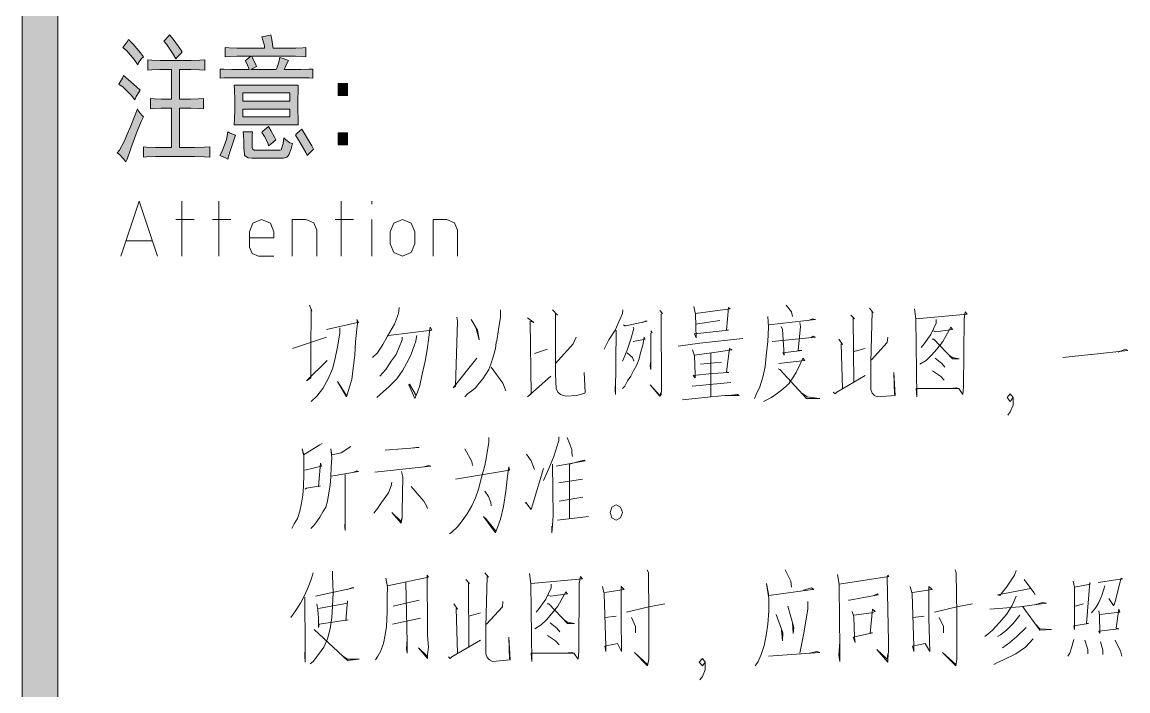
# Model space of a CAD drawing. Header units: millimetres. Extents: x 0 to 586, y 0 to 414.
# Drawn here: x 541.05 to 562.31, y 299.88 to 312.73 of the extents above; entities that cross this region are included whole.
import ezdxf

# ---------------------------------------------------------------- set-up
doc = ezdxf.new("R2010")
doc.units = ezdxf.units.MM

msp = doc.modelspace()

# ---------------------------------------------------------------- hatches: boundary and pattern name
h = msp.add_hatch(color=0)
h.dxf.hatch_style = 2
h.paths.add_polyline_path([(541.736139, 9.860139), (541.048222, 9.860139), (541.048222, 404.223361), (541.736139, 404.223361)])
h = msp.add_hatch(color=0)
h.dxf.hatch_style = 2
h.paths.add_polyline_path([(543.094333, 312.395306), (543.186056, 312.303583), (543.327167, 312.137778), (543.380083, 312.063694), (543.344806, 312.028417), (543.288361, 311.950806), (543.270722, 311.912), (543.203694, 312.014306), (543.062583, 312.180111), (542.984972, 312.240083), (543.013194, 312.275361), (543.066111, 312.352972)])
h = msp.add_hatch(color=0)
h.dxf.hatch_style = 2
h.paths.add_polyline_path([(543.775194, 312.363556), (543.799889, 312.391778), (543.856333, 312.45175), (543.881028, 312.487028), (543.933944, 312.430583), (544.057417, 312.264778), (544.127972, 312.158944), (544.09975, 312.127194), (544.03625, 312.060167), (544.0045, 312.024889), (543.941, 312.130722), (543.824583, 312.303583)])
h = msp.add_hatch(color=0)
h.dxf.hatch_style = 2
h.paths.add_polyline_path([(545.24275, 312.074278), (545.175722, 312.074278), (545.027556, 312.07075), (544.949944, 312.063694), (544.949944, 312.240083), (545.031083, 312.236556), (545.17925, 312.2295), (545.24275, 312.2295), (545.708417, 312.2295), (545.704889, 312.271833), (545.676667, 312.381194), (545.6555, 312.448222), (545.697833, 312.45175), (545.786028, 312.472917), (545.831889, 312.487028), (545.846, 312.395306), (545.870694, 312.264778), (545.87775, 312.2295), (546.234056, 312.2295), (546.311667, 312.2295), (546.445722, 312.236556), (546.505694, 312.240083), (546.505694, 312.063694), (546.438667, 312.07075), (546.304611, 312.074278), (546.234056, 312.074278), (545.461472, 312.074278), (545.486167, 312.024889), (545.535556, 311.926111), (545.553194, 311.88025), (545.443833, 311.81675), (545.930667, 311.81675), (545.948306, 311.844972), (545.983583, 311.961389), (546.001222, 312.053111), (546.047083, 312.039), (546.135278, 312.00725), (546.170556, 311.993139), (546.145861, 311.947278), (546.103528, 311.859083), (546.085889, 311.81675), (546.318722, 311.81675), (546.403389, 311.81675), (546.562139, 311.823806), (546.636222, 311.827333), (546.636222, 311.650944), (546.562139, 311.658), (546.403389, 311.661528), (546.318722, 311.661528), (545.158083, 311.661528), (545.076944, 311.661528), (544.92525, 311.658), (544.858222, 311.650944), (544.858222, 311.827333), (544.928778, 311.823806), (545.080472, 311.81675), (545.158083, 311.81675), (545.415611, 311.81675), (545.4015, 311.859083), (545.362694, 311.947278), (545.338, 311.993139), (545.359167, 312.00725), (545.415611, 312.049583), (545.443833, 312.074278)])
h = msp.add_hatch(color=0)
h.dxf.hatch_style = 2
h.paths.add_polyline_path([(544.223222, 311.993139), (544.297306, 311.993139), (544.466639, 311.996667), (544.561889, 312.003722), (544.561889, 311.806167), (544.459583, 311.813222), (544.293778, 311.81675), (544.230278, 311.81675), (544.075056, 311.81675), (544.075056, 311.248778), (544.223222, 311.248778), (544.286722, 311.248778), (544.441944, 311.255833), (544.533667, 311.259361), (544.533667, 311.065333), (544.445472, 311.068861), (544.293778, 311.075917), (544.223222, 311.075917), (544.075056, 311.075917), (544.075056, 310.320972), (544.269083, 310.320972), (544.360806, 310.320972), (544.554833, 310.328028), (544.657139, 310.331556), (544.657139, 310.137528), (544.554833, 310.141056), (544.364333, 310.144583), (544.276139, 310.144583), (543.711694, 310.144583), (543.609389, 310.144583), (543.443583, 310.141056), (543.380083, 310.137528), (543.380083, 310.331556), (543.440056, 310.328028), (543.609389, 310.320972), (543.71875, 310.320972), (543.919833, 310.320972), (543.919833, 311.075917), (543.796361, 311.075917), (543.722278, 311.075917), (543.584694, 311.068861), (543.517667, 311.065333), (543.517667, 311.259361), (543.584694, 311.255833), (543.725806, 311.248778), (543.803417, 311.248778), (543.919833, 311.248778), (543.919833, 311.81675), (543.775194, 311.81675), (543.697583, 311.81675), (543.542361, 311.813222), (543.46475, 311.806167), (543.46475, 312.003722), (543.542361, 311.996667), (543.701111, 311.993139), (543.78225, 311.993139)])
h = msp.add_hatch(color=0)
h.dxf.hatch_style = 2
h.paths.add_polyline_path([(542.999083, 311.703861), (543.087278, 311.62625), (543.246028, 311.488667), (543.316583, 311.425167), (543.295417, 311.389889), (543.2425, 311.298167), (543.217806, 311.238194), (543.143722, 311.326389), (542.9885, 311.478083), (542.907361, 311.538056), (542.928528, 311.569806), (542.977917, 311.650944)])
h = msp.add_hatch(color=0)
h.paths.add_polyline_path([(546.357528, 311.516889), (546.354, 311.421639), (546.350472, 311.231139), (546.350472, 311.135889), (546.350472, 311.047694), (546.354, 310.857194), (546.357528, 310.754889), (545.126333, 310.754889), (545.129861, 310.857194), (545.136917, 311.05475), (545.136917, 311.146472), (545.136917, 311.238194), (545.129861, 311.425167), (545.126333, 311.516889)])
h.paths.add_polyline_path([(546.19525, 311.209972), (546.19525, 311.37225), (545.288611, 311.37225), (545.288611, 311.209972)])
h.paths.add_polyline_path([(546.19525, 310.910111), (546.19525, 311.05475), (545.288611, 311.05475), (545.288611, 310.910111)])
h = msp.add_hatch(color=0)
h.dxf.hatch_style = 2
h.paths.add_polyline_path([(547.302972, 311.322861), (547.123056, 311.322861), (547.123056, 311.548639), (547.302972, 311.548639)])
h = msp.add_hatch(color=0)
h.dxf.hatch_style = 2
h.paths.add_polyline_path([(543.380083, 310.910111), (543.33775, 310.818389), (543.2425, 310.582028), (543.189583, 310.440917), (543.136667, 310.299806), (543.066111, 310.098722), (543.044944, 310.042278), (543.006139, 310.095194), (542.921472, 310.183389), (542.875611, 310.218667), (542.917944, 310.271583), (543.016722, 310.447972), (543.069639, 310.574972), (543.122556, 310.701972), (543.221333, 310.945389), (543.263667, 311.065333), (543.288361, 311.019472), (543.348333, 310.941861)])
h = msp.add_hatch(color=0)
h.dxf.hatch_style = 2
h.paths.add_polyline_path([(545.151028, 310.557333), (545.11575, 310.462083), (545.041667, 310.22925), (545.002861, 310.095194), (544.957, 310.119889), (544.879389, 310.155167), (544.847639, 310.16575), (544.897028, 310.250417), (544.974639, 310.476194), (545.002861, 310.620833), (545.038139, 310.599667), (545.112222, 310.567917)])
h = msp.add_hatch(color=0)
h.dxf.hatch_style = 2
h.paths.add_polyline_path([(545.475583, 310.620833), (545.472056, 310.564389), (545.468528, 310.472667), (545.468528, 310.433861), (545.468528, 310.405639), (545.468528, 310.345667), (545.472056, 310.320972), (545.475583, 310.296278), (545.510861, 310.271583), (545.546139, 310.271583), (546.001222, 310.271583), (546.025917, 310.278639), (546.064722, 310.398583), (546.078833, 310.507944), (546.110583, 310.472667), (546.19525, 310.412694), (546.248167, 310.395056), (546.223472, 310.296278), (546.177611, 310.176333), (546.156444, 310.155167), (546.138806, 310.137528), (546.071778, 310.116361), (546.025917, 310.116361), (545.461472, 310.116361), (545.394444, 310.119889), (545.323889, 310.16575), (545.320361, 310.204556), (545.316833, 310.239833), (545.313306, 310.331556), (545.313306, 310.384472), (545.313306, 310.433861), (545.30625, 310.553806), (545.299194, 310.620833)])
h = msp.add_hatch(color=0)
h.dxf.hatch_style = 2
h.paths.add_polyline_path([(545.786028, 310.723139), (545.828361, 310.645528), (545.898917, 310.518528), (545.923611, 310.465611), (545.888333, 310.433861), (545.821306, 310.377417), (545.786028, 310.352722), (545.775444, 310.398583), (545.708417, 310.529111), (545.6555, 310.61025), (545.676667, 310.634944), (545.743694, 310.691389)])
h = msp.add_hatch(color=0)
h.dxf.hatch_style = 2
h.paths.add_polyline_path([(546.428083, 310.67375), (546.502167, 310.543222), (546.615056, 310.352722), (546.650333, 310.289222), (546.618583, 310.253944), (546.555083, 310.193972), (546.526861, 310.16575), (546.502167, 310.222194), (546.389278, 310.41975), (546.304611, 310.557333), (546.325778, 310.585556), (546.389278, 310.642)])
h = msp.add_hatch(color=0)
h.dxf.hatch_style = 2
h.paths.add_polyline_path([(547.302972, 310.373889), (547.123056, 310.373889), (547.123056, 310.599667), (547.302972, 310.599667)])

# ---------------------------------------------------------------- linework, layer by layer
at = {"color": 0, "lineweight": 0}
for points in [[(541.736139, 9.860139), (541.048222, 9.860139), (541.048222, 404.223361), (541.736139, 404.223361)], [(543.094333, 312.395306), (543.186056, 312.303583), (543.327167, 312.137778), (543.380083, 312.063694), (543.344806, 312.028417), (543.288361, 311.950806), (543.270722, 311.912), (543.203694, 312.014306), (543.062583, 312.180111), (542.984972, 312.240083), (543.013194, 312.275361), (543.066111, 312.352972)], [(543.775194, 312.363556), (543.799889, 312.391778), (543.856333, 312.45175), (543.881028, 312.487028), (543.933944, 312.430583), (544.057417, 312.264778), (544.127972, 312.158944), (544.09975, 312.127194), (544.03625, 312.060167), (544.0045, 312.024889), (543.941, 312.130722), (543.824583, 312.303583)], [(545.24275, 312.074278), (545.175722, 312.074278), (545.027556, 312.07075), (544.949944, 312.063694), (544.949944, 312.240083), (545.031083, 312.236556), (545.17925, 312.2295), (545.24275, 312.2295), (545.708417, 312.2295), (545.704889, 312.271833), (545.676667, 312.381194), (545.6555, 312.448222), (545.697833, 312.45175), (545.786028, 312.472917), (545.831889, 312.487028), (545.846, 312.395306), (545.870694, 312.264778), (545.87775, 312.2295), (546.234056, 312.2295), (546.311667, 312.2295), (546.445722, 312.236556), (546.505694, 312.240083), (546.505694, 312.063694), (546.438667, 312.07075), (546.304611, 312.074278), (546.234056, 312.074278), (545.461472, 312.074278), (545.486167, 312.024889), (545.535556, 311.926111), (545.553194, 311.88025), (545.443833, 311.81675), (545.930667, 311.81675), (545.948306, 311.844972), (545.983583, 311.961389), (546.001222, 312.053111), (546.047083, 312.039), (546.135278, 312.00725), (546.170556, 311.993139), (546.145861, 311.947278), (546.103528, 311.859083), (546.085889, 311.81675), (546.318722, 311.81675), (546.403389, 311.81675), (546.562139, 311.823806), (546.636222, 311.827333), (546.636222, 311.650944), (546.562139, 311.658), (546.403389, 311.661528), (546.318722, 311.661528), (545.158083, 311.661528), (545.076944, 311.661528), (544.92525, 311.658), (544.858222, 311.650944), (544.858222, 311.827333), (544.928778, 311.823806), (545.080472, 311.81675), (545.158083, 311.81675), (545.415611, 311.81675), (545.4015, 311.859083), (545.362694, 311.947278), (545.338, 311.993139), (545.359167, 312.00725), (545.415611, 312.049583), (545.443833, 312.074278)], [(544.223222, 311.993139), (544.297306, 311.993139), (544.466639, 311.996667), (544.561889, 312.003722), (544.561889, 311.806167), (544.459583, 311.813222), (544.293778, 311.81675), (544.230278, 311.81675), (544.075056, 311.81675), (544.075056, 311.248778), (544.223222, 311.248778), (544.286722, 311.248778), (544.441944, 311.255833), (544.533667, 311.259361), (544.533667, 311.065333), (544.445472, 311.068861), (544.293778, 311.075917), (544.223222, 311.075917), (544.075056, 311.075917), (544.075056, 310.320972), (544.269083, 310.320972), (544.360806, 310.320972), (544.554833, 310.328028), (544.657139, 310.331556), (544.657139, 310.137528), (544.554833, 310.141056), (544.364333, 310.144583), (544.276139, 310.144583), (543.711694, 310.144583), (543.609389, 310.144583), (543.443583, 310.141056), (543.380083, 310.137528), (543.380083, 310.331556), (543.440056, 310.328028), (543.609389, 310.320972), (543.71875, 310.320972), (543.919833, 310.320972), (543.919833, 311.075917), (543.796361, 311.075917), (543.722278, 311.075917), (543.584694, 311.068861), (543.517667, 311.065333), (543.517667, 311.259361), (543.584694, 311.255833), (543.725806, 311.248778), (543.803417, 311.248778), (543.919833, 311.248778), (543.919833, 311.81675), (543.775194, 311.81675), (543.697583, 311.81675), (543.542361, 311.813222), (543.46475, 311.806167), (543.46475, 312.003722), (543.542361, 311.996667), (543.701111, 311.993139), (543.78225, 311.993139)], [(542.999083, 311.703861), (543.087278, 311.62625), (543.246028, 311.488667), (543.316583, 311.425167), (543.295417, 311.389889), (543.2425, 311.298167), (543.217806, 311.238194), (543.143722, 311.326389), (542.9885, 311.478083), (542.907361, 311.538056), (542.928528, 311.569806), (542.977917, 311.650944)], [(546.357528, 311.516889), (546.354, 311.421639), (546.350472, 311.231139), (546.350472, 311.135889), (546.350472, 311.047694), (546.354, 310.857194), (546.357528, 310.754889), (545.126333, 310.754889), (545.129861, 310.857194), (545.136917, 311.05475), (545.136917, 311.146472), (545.136917, 311.238194), (545.129861, 311.425167), (545.126333, 311.516889)], [(547.302972, 311.322861), (547.123056, 311.322861), (547.123056, 311.548639), (547.302972, 311.548639)], [(546.19525, 311.209972), (546.19525, 311.37225), (545.288611, 311.37225), (545.288611, 311.209972)], [(543.380083, 310.910111), (543.33775, 310.818389), (543.2425, 310.582028), (543.189583, 310.440917), (543.136667, 310.299806), (543.066111, 310.098722), (543.044944, 310.042278), (543.006139, 310.095194), (542.921472, 310.183389), (542.875611, 310.218667), (542.917944, 310.271583), (543.016722, 310.447972), (543.069639, 310.574972), (543.122556, 310.701972), (543.221333, 310.945389), (543.263667, 311.065333), (543.288361, 311.019472), (543.348333, 310.941861)], [(546.19525, 310.910111), (546.19525, 311.05475), (545.288611, 311.05475), (545.288611, 310.910111)], [(545.151028, 310.557333), (545.11575, 310.462083), (545.041667, 310.22925), (545.002861, 310.095194), (544.957, 310.119889), (544.879389, 310.155167), (544.847639, 310.16575), (544.897028, 310.250417), (544.974639, 310.476194), (545.002861, 310.620833), (545.038139, 310.599667), (545.112222, 310.567917)], [(545.475583, 310.620833), (545.472056, 310.564389), (545.468528, 310.472667), (545.468528, 310.433861), (545.468528, 310.405639), (545.468528, 310.345667), (545.472056, 310.320972), (545.475583, 310.296278), (545.510861, 310.271583), (545.546139, 310.271583), (546.001222, 310.271583), (546.025917, 310.278639), (546.064722, 310.398583), (546.078833, 310.507944), (546.110583, 310.472667), (546.19525, 310.412694), (546.248167, 310.395056), (546.223472, 310.296278), (546.177611, 310.176333), (546.156444, 310.155167), (546.138806, 310.137528), (546.071778, 310.116361), (546.025917, 310.116361), (545.461472, 310.116361), (545.394444, 310.119889), (545.323889, 310.16575), (545.320361, 310.204556), (545.316833, 310.239833), (545.313306, 310.331556), (545.313306, 310.384472), (545.313306, 310.433861), (545.30625, 310.553806), (545.299194, 310.620833)], [(545.786028, 310.723139), (545.828361, 310.645528), (545.898917, 310.518528), (545.923611, 310.465611), (545.888333, 310.433861), (545.821306, 310.377417), (545.786028, 310.352722), (545.775444, 310.398583), (545.708417, 310.529111), (545.6555, 310.61025), (545.676667, 310.634944), (545.743694, 310.691389)], [(546.428083, 310.67375), (546.502167, 310.543222), (546.615056, 310.352722), (546.650333, 310.289222), (546.618583, 310.253944), (546.555083, 310.193972), (546.526861, 310.16575), (546.502167, 310.222194), (546.389278, 310.41975), (546.304611, 310.557333), (546.325778, 310.585556), (546.389278, 310.642)], [(547.302972, 310.373889), (547.123056, 310.373889), (547.123056, 310.599667), (547.302972, 310.599667)], [(552.587583, 303.304222), (552.552306, 303.406528), (552.471167, 303.448861), (552.3865, 303.406528), (552.35475, 303.304222), (552.3865, 303.201917), (552.471167, 303.159583), (552.552306, 303.201917)]]:
    msp.add_lwpolyline(points, close=True, dxfattribs=at)
for points in [[(542.946167, 308.229), (543.298944, 309.290861), (543.651722, 308.229)], [(544.120917, 308.229), (544.120917, 309.290861)], [(544.83, 308.229), (544.83, 309.290861)], [(547.183028, 308.229), (547.183028, 309.290861)], [(547.772167, 309.230889), (547.772167, 309.290861)], [(544.0045, 308.938083), (544.357278, 308.938083)], [(544.710056, 308.938083), (545.062833, 308.938083)], [(545.888333, 308.701722), (545.821306, 308.867528), (545.651972, 308.938083), (545.486167, 308.867528), (545.419139, 308.701722)], [(546.241111, 308.229), (546.241111, 308.938083), (546.505694, 308.938083)], [(546.713833, 308.729944), (546.653861, 308.874583), (546.505694, 308.938083)], [(547.066611, 308.938083), (547.419389, 308.938083)], [(547.772167, 308.229), (547.772167, 308.938083)], [(548.597667, 308.701722), (548.527111, 308.867528), (548.361306, 308.938083), (548.1955, 308.867528), (548.124944, 308.701722)], [(548.950444, 308.229), (548.950444, 308.938083), (549.215028, 308.938083)], [(549.419639, 308.729944), (549.359667, 308.874583), (549.215028, 308.938083)], [(545.419139, 308.405389), (545.419139, 308.701722)], [(545.888333, 308.701722), (545.888333, 308.581778), (545.419139, 308.581778)], [(546.713833, 308.729944), (546.713833, 308.229)], [(548.124944, 308.465361), (548.124944, 308.701722)], [(548.597667, 308.701722), (548.597667, 308.465361)], [(549.419639, 308.729944), (549.419639, 308.229)], [(543.549417, 308.525333), (543.048472, 308.525333)], [(548.124944, 308.465361), (548.1955, 308.299556), (548.361306, 308.229), (548.527111, 308.299556), (548.597667, 308.465361)], [(545.419139, 308.405389), (545.468528, 308.281917), (545.595528, 308.229)], [(545.888333, 308.229), (545.595528, 308.229)], [(546.572722, 307.290611), (546.618583, 307.174194), (546.608, 307.216528), (546.597417, 306.3875), (546.597417, 305.890083), (546.516278, 305.833639), (546.911389, 306.225222)], [(548.297806, 307.24475), (548.287222, 307.128333), (548.206083, 306.92725), (548.075556, 306.690889), (547.983833, 306.532139), (547.878, 306.373389), (547.786278, 306.285194)], [(550.245139, 307.202417), (550.245139, 307.086), (550.245139, 307.057778), (550.209861, 306.824944), (550.174583, 306.606222), (550.164, 306.574472), (550.149889, 306.458056), (550.104028, 306.299306), (550.058167, 306.154667), (550.022889, 306.052361), (549.962917, 305.964167), (549.906472, 305.875972), (549.835917, 305.787778), (549.765361, 305.703111), (549.694806, 305.643139), (549.613667, 305.586694), (549.557222, 305.526722)], [(551.247028, 307.202417), (551.33875, 307.100111), (551.303472, 307.128333), (551.303472, 306.824944), (551.303472, 306.518028), (551.303472, 306.239333), (551.303472, 306.03825), (551.303472, 306.024139), (551.303472, 305.964167), (551.317583, 305.689), (551.349333, 305.614917), (551.398722, 305.572583), (551.501028, 305.540833), (551.712694, 305.554944), (551.864389, 305.600806), (551.874972, 305.614917), (551.853806, 305.992389)], [(552.598167, 307.202417), (552.587583, 307.128333), (552.446472, 306.810833), (552.330056, 306.620333), (552.238333, 306.443944)], [(553.30725, 307.188306), (553.356639, 307.128333), (553.331944, 307.114222), (553.342528, 305.671361), (553.342528, 305.65725), (553.331944, 305.572583), (553.30725, 305.540833), (553.123806, 305.759556), (553.30725, 305.554944), (553.331944, 305.614917)], [(553.959889, 307.262389), (553.995167, 307.114222), (554.009278, 306.662667), (553.974, 306.73675), (554.626639, 306.810833), (554.591361, 306.810833), (554.626639, 307.24475), (554.661917, 307.216528), (553.995167, 307.128333)], [(555.734361, 307.290611), (555.836667, 307.160083), (555.861361, 307.071889)], [(557.3395, 307.230639), (557.410056, 307.142444), (557.388889, 307.160083), (557.364194, 306.197), (557.364194, 305.787778), (557.364194, 305.671361), (557.388889, 305.600806), (557.43475, 305.554944), (557.491194, 305.526722), (557.829861, 305.554944), (557.808694, 305.992389), (557.819278, 305.572583)], [(558.203806, 307.216528), (558.2285, 307.026028), (558.249667, 305.526722), (558.239083, 305.689), (559.064583, 305.689), (559.008139, 305.703111), (558.891722, 305.689)], [(546.900806, 306.824944), (547.493472, 306.955472), (547.482889, 307.011917), (547.518167, 306.955472), (547.493472, 306.941361), (547.458194, 306.592111), (547.447611, 306.327528), (547.412333, 306.080583), (547.387639, 305.861861), (547.341778, 305.717222), (547.3065, 305.586694), (547.285333, 305.526722), (547.108944, 305.819528), (547.285333, 305.554944)], [(549.405528, 307.057778), (549.416111, 306.983694), (549.380833, 305.731333), (549.334972, 305.703111), (549.790056, 306.271083)], [(549.684222, 307.011917), (549.800639, 306.810833), (549.825333, 306.708528), (549.835917, 306.620333), (549.779472, 306.839056)], [(550.76725, 307.043667), (550.883667, 306.955472), (550.816639, 306.983694), (550.837806, 305.586694), (550.76725, 305.526722), (551.21175, 305.921833)], [(552.60875, 306.909611), (552.633444, 306.8955), (552.654611, 306.8955), (553.063833, 306.983694), (553.028556, 306.983694), (552.972111, 306.955472)], [(553.995167, 306.92725), (554.464361, 306.997806)], [(555.385111, 307.071889), (555.395694, 306.867278), (555.385111, 306.592111), (555.360417, 306.373389), (555.335722, 306.108806), (555.325139, 306.080583), (555.289861, 305.904194), (555.233417, 305.717222), (555.162861, 305.572583), (555.127583, 305.4985)], [(555.406278, 306.909611), (556.302333, 307.011917), (556.245889, 307.026028), (556.16475, 306.997806)], [(556.979667, 307.100111), (557.050222, 307.026028), (557.025528, 307.043667), (557.039639, 305.805417)], [(558.239083, 307.026028), (559.216278, 307.114222), (559.181, 307.160083), (559.159833, 307.026028), (559.14925, 305.717222), (559.135139, 305.572583), (559.054, 305.689)], [(558.623611, 307.011917), (558.623611, 306.941361), (558.517778, 306.722639), (558.390778, 306.54625), (558.330806, 306.475694)], [(547.154806, 306.853167), (547.154806, 306.750861), (547.108944, 306.489806), (547.063083, 306.239333), (547.017222, 306.066472), (546.932556, 305.875972), (546.83025, 305.689), (546.713833, 305.540833), (546.608, 305.438528)], [(548.089667, 306.708528), (548.92575, 306.810833), (548.890472, 306.867278), (548.869306, 306.676778), (548.834028, 306.429833), (548.79875, 306.211111), (548.742306, 305.964167), (548.692917, 305.745444), (548.647056, 305.614917), (548.611778, 305.526722), (548.601194, 305.4985), (548.484778, 305.759556), (548.495361, 305.773667), (548.622361, 305.554944)], [(552.471167, 306.810833), (552.457056, 305.572583), (552.446472, 305.65725), (552.446472, 305.671361), (552.457056, 305.805417)], [(552.795722, 306.867278), (552.806306, 306.839056), (552.749861, 306.634444), (552.689889, 306.443944), (552.633444, 306.313417), (552.587583, 306.211111)], [(553.134389, 306.793194), (553.159083, 306.764972), (553.134389, 306.750861), (553.134389, 306.052361), (553.123806, 306.122917), (553.134389, 306.211111)], [(555.639111, 306.881389), (555.663806, 306.824944), (555.699083, 306.327528), (555.674389, 306.373389), (556.03775, 306.415722), (555.967194, 306.415722), (556.013056, 306.881389), (556.002472, 306.955472)], [(558.563639, 306.793194), (558.613028, 306.779083), (558.937583, 306.824944), (558.902306, 306.867278), (558.750611, 306.592111), (558.634194, 306.443944), (558.528361, 306.327528), (558.426056, 306.225222), (558.309639, 306.154667)], [(546.248167, 306.458056), (546.900806, 306.676778)], [(548.636472, 306.708528), (548.611778, 306.574472), (548.601194, 306.54625), (548.520056, 306.327528), (548.438917, 306.168778), (548.368361, 306.03825), (548.251944, 305.875972), (548.110833, 305.731333), (548.10025, 305.717222), (547.994417, 305.629028), (547.867417, 305.512611)], [(548.35425, 306.676778), (548.35425, 306.620333), (548.237833, 306.341639), (548.146111, 306.211111), (548.040278, 306.052361), (547.923861, 305.921833)], [(551.303472, 306.168778), (551.642139, 306.54625), (551.702111, 306.676778)], [(552.795722, 306.592111), (553.028556, 306.634444), (553.007389, 306.676778), (552.982694, 306.518028), (552.936833, 306.373389), (552.912139, 306.256972), (552.866278, 306.140556), (552.806306, 306.03825), (552.749861, 305.921833), (552.689889, 305.833639), (552.633444, 305.731333), (552.587583, 305.689)], [(553.660028, 306.503917), (554.079833, 306.560361), (554.905333, 306.648556)], [(555.46625, 306.592111), (556.302333, 306.676778), (556.256472, 306.690889), (556.210611, 306.662667)], [(556.746833, 306.634444), (556.817389, 306.532139), (556.792694, 306.54625), (556.817389, 305.689)], [(557.692278, 306.676778), (557.678167, 306.574472), (557.374778, 306.239333)], [(558.542472, 306.634444), (558.57775, 306.634444), (558.937583, 306.256972), (559.064583, 306.256972), (558.937583, 306.285194), (558.881139, 306.313417)], [(550.897778, 306.359278), (551.151778, 306.443944)], [(552.679306, 306.373389), (552.785139, 306.285194), (552.806306, 306.211111)], [(553.938722, 306.429833), (553.974, 306.313417), (553.984583, 305.964167), (553.984583, 305.890083), (553.949306, 305.935944), (554.312667, 305.978278), (554.637222, 305.992389), (554.591361, 306.0065), (554.647806, 306.458056), (554.697194, 306.429833), (554.298556, 306.373389), (553.974, 306.327528)], [(554.287972, 306.373389), (554.287972, 305.526722)], [(557.258361, 306.458056), (557.039639, 306.401611)], [(561.057778, 306.285194), (561.594, 306.341639), (561.608111, 306.341639), (562.306611, 306.415722), (562.26075, 306.443944), (562.119639, 306.3875)], [(554.090417, 306.154667), (554.496111, 306.197)], [(555.59325, 306.168778), (556.094194, 306.225222), (556.058917, 306.271083), (556.002472, 306.140556), (555.931917, 305.992389), (555.871944, 305.904194), (555.801389, 305.805417), (555.801389, 305.787778), (555.684972, 305.689), (555.568556, 305.600806), (555.452139, 305.512611), (555.300444, 305.438528)], [(558.598917, 306.271083), (558.729444, 306.168778), (558.785889, 306.094694)], [(550.347444, 305.643139), (550.291, 305.787778), (550.06875, 306.094694)], [(555.582667, 306.066472), (555.617944, 306.052361), (556.129472, 305.4985), (556.387, 305.4985), (556.372889, 305.4985), (556.140056, 305.526722), (556.03775, 305.600806)], [(556.641, 305.614917), (556.676278, 305.586694), (556.711556, 305.614917), (557.258361, 305.935944)], [(558.553056, 306.024139), (558.70475, 305.921833), (558.775306, 305.84775)], [(553.928139, 305.731333), (554.6725, 305.805417)], [(553.741167, 305.470278), (554.287972, 305.526722), (554.556083, 305.554944), (554.834778, 305.554944), (554.7995, 305.572583), (554.626639, 305.554944)], [(559.999444, 305.177472), (560.045306, 305.237444), (560.10175, 305.367972), (560.10175, 305.512611), (560.045306, 305.586694), (559.985333, 305.512611), (560.045306, 305.438528), (560.10175, 305.512611)], [(550.022889, 304.747083), (550.022889, 304.658889), (549.977028, 304.383722), (549.94175, 304.207333), (549.881778, 303.9745), (549.825333, 303.755778), (549.765361, 303.582917), (549.694806, 303.43475), (549.603083, 303.276), (549.511361, 303.145472), (549.416111, 303.029056), (549.310278, 302.92675), (549.264417, 302.895)], [(551.363444, 304.761194), (551.363444, 304.687111), (551.268194, 304.383722), (551.176472, 304.150889), (551.070639, 303.918056)], [(551.525722, 304.747083), (551.617444, 304.51425), (551.617444, 304.454278), (551.631556, 304.383722)], [(546.816139, 304.630667), (546.770278, 304.602444), (546.456306, 304.411944), (546.431611, 304.528361), (546.466889, 304.411944), (546.466889, 304.034472), (546.456306, 303.801639), (546.445722, 303.639361), (546.421028, 303.480611), (546.38575, 303.332444), (546.339889, 303.187806), (546.279917, 303.0855), (546.234056, 302.997306)], [(547.366472, 304.570694), (547.1795, 304.454278), (547.003111, 304.411944), (546.981944, 304.528361), (547.003111, 304.351972), (546.992528, 304.179111), (546.981944, 303.988611), (546.967833, 303.829861), (546.946667, 303.681694), (546.921972, 303.522944), (546.886694, 303.406528), (546.83025, 303.318333), (546.770278, 303.216028), (546.713833, 303.131361), (546.653861, 303.057278), (546.597417, 302.997306)], [(548.029694, 304.500139), (548.682333, 304.556583), (548.622361, 304.556583), (548.520056, 304.542472)], [(549.708917, 304.207333), (549.694806, 304.281417), (549.557222, 304.528361)], [(550.746083, 304.426056), (550.837806, 304.295528), (550.897778, 304.13325)], [(546.491583, 303.755778), (546.516278, 303.769889), (546.784389, 303.81575), (546.749111, 303.801639), (546.784389, 304.253194), (546.805556, 304.193222), (546.481, 304.119139)], [(551.247028, 304.235556), (551.257611, 303.247778), (551.247028, 303.057278), (551.232917, 302.912639), (551.232917, 303.043167)], [(551.317583, 304.193222), (551.874972, 304.295528), (551.853806, 304.309639), (551.747972, 304.281417), (551.571583, 304.235556), (551.571583, 303.187806)], [(546.992528, 304.002722), (547.518167, 304.090917), (547.482889, 304.105028), (547.422917, 304.076806)], [(547.260639, 304.034472), (547.260639, 302.954972), (547.250056, 303.029056), (547.260639, 303.145472)], [(547.832139, 304.076806), (548.904583, 304.193222), (548.858722, 304.207333), (548.774056, 304.179111)], [(548.343667, 304.090917), (548.368361, 303.988611), (548.35425, 303.332444), (548.35425, 303.216028), (548.343667, 303.131361), (548.333083, 303.099611), (548.156694, 303.304222), (548.333083, 303.131361), (548.343667, 303.187806)], [(549.917056, 303.230139), (550.128722, 302.940861), (550.149889, 302.912639), (550.245139, 303.173694), (550.301583, 303.420639), (550.347444, 303.713444), (550.382722, 304.002722), (550.407417, 304.179111), (550.418, 304.119139), (549.380833, 303.946278)], [(550.721389, 303.480611), (550.731972, 303.494722), (550.837806, 303.364194), (551.070639, 304.150889)], [(548.156694, 303.886306), (548.146111, 303.81575), (548.089667, 303.681694), (547.959139, 303.494722), (547.878, 303.378306), (547.807444, 303.290111)], [(548.530639, 303.801639), (548.682333, 303.62525), (548.774056, 303.522944), (548.823444, 303.43475), (548.844611, 303.378306)], [(551.363444, 303.872194), (551.818528, 303.946278)], [(549.94175, 303.713444), (550.012306, 303.611139), (550.058167, 303.494722), (550.06875, 303.43475)], [(551.374028, 303.522944), (551.829111, 303.597028)], [(549.952333, 303.201917), (550.164, 302.940861), (550.149889, 302.940861)], [(551.33875, 303.159583), (551.934944, 303.230139)], [(546.643278, 302.147111), (546.608, 302.013056), (546.548028, 301.868417), (546.481, 301.723778), (546.399861, 301.5615), (546.304611, 301.416861), (546.212889, 301.286333)], [(547.017222, 302.175333), (547.017222, 302.087139), (547.027806, 301.766111), (547.017222, 301.505056), (547.003111, 301.286333), (546.967833, 301.067611), (546.921972, 300.877111), (546.851417, 300.718361), (546.749111, 300.573722), (546.643278, 300.439667), (546.583306, 300.397333)], [(548.075556, 301.896639), (548.858722, 302.058917), (548.834028, 302.10125), (548.834028, 301.882528), (548.844611, 301.286333), (548.844611, 300.979417), (548.844611, 300.937083), (548.858722, 300.718361), (548.844611, 300.573722), (548.844611, 300.499639), (548.67175, 300.70425), (548.834028, 300.541972)], [(549.94175, 302.147111), (550.012306, 302.058917), (549.987611, 302.073028), (549.962917, 301.109944), (549.962917, 300.70425), (549.962917, 300.587833), (549.987611, 300.51375), (550.033472, 300.471417), (550.093444, 300.439667), (550.432111, 300.471417), (550.407417, 300.908861), (550.418, 300.485528)], [(550.802528, 302.129472), (550.827222, 301.9425), (550.848389, 300.439667), (550.837806, 300.601944), (551.666833, 300.601944), (551.606861, 300.616056), (551.490444, 300.601944)], [(553.063833, 302.203556), (553.088528, 302.147111), (553.099111, 301.342778), (553.099111, 300.848889), (553.099111, 300.485528), (553.074417, 300.355), (552.820417, 300.616056), (553.074417, 300.383222)], [(555.72025, 302.203556), (555.826083, 301.984833), (555.836667, 301.868417)], [(556.722139, 302.115361), (556.757417, 301.928389), (556.757417, 301.868417), (556.771528, 300.690139), (556.771528, 300.439667), (556.746833, 300.556083), (556.771528, 300.820667)], [(556.757417, 301.928389), (557.713444, 302.073028), (557.692278, 302.10125), (557.678167, 302.058917), (557.702861, 300.820667), (557.702861, 300.774806), (557.702861, 300.644278), (557.692278, 300.485528), (557.692278, 300.425556), (557.480611, 300.6725), (557.678167, 300.485528), (557.692278, 300.587833)], [(558.983444, 302.203556), (559.008139, 302.147111), (559.018722, 301.342778), (559.018722, 300.848889), (559.018722, 300.485528), (558.997556, 300.355), (558.740028, 300.616056), (558.997556, 300.383222)], [(560.161722, 302.189444), (560.126444, 302.10125), (559.97475, 301.868417), (559.84775, 301.709667), (559.801889, 301.723778), (560.440417, 301.840194), (560.313417, 302.013056), (560.500389, 301.766111), (560.521556, 301.723778)], [(548.040278, 302.044806), (548.075556, 301.868417), (548.064972, 301.695556), (548.064972, 301.388639), (548.054389, 301.109944), (548.029694, 300.951194), (547.994417, 300.788917), (547.937972, 300.630167), (547.888583, 300.541972), (547.842722, 300.471417)], [(548.424806, 301.956611), (548.4495, 300.806556), (548.4495, 300.601944), (548.438917, 300.690139), (548.4495, 300.863)], [(549.578389, 302.013056), (549.648944, 301.9425), (549.627778, 301.956611), (549.638361, 300.718361)], [(550.837806, 301.9425), (551.818528, 302.027167), (551.78325, 302.073028), (551.758556, 301.9425), (551.747972, 300.630167), (551.737389, 300.485528), (551.652722, 300.601944)], [(551.222333, 301.928389), (551.222333, 301.854306), (551.1165, 301.635583), (550.9895, 301.459194), (550.933056, 301.388639)], [(552.203056, 301.882528), (552.238333, 301.737889), (552.270083, 300.732472), (552.270083, 300.630167), (552.248917, 300.732472), (552.492333, 300.788917), (552.573472, 300.630167), (552.562889, 301.272222), (552.562889, 301.882528), (552.622861, 301.826083), (552.248917, 301.766111)], [(556.0695, 301.811972), (556.221194, 301.854306), (556.270583, 301.826083), (556.245889, 301.826083), (555.406278, 301.709667), (555.360417, 301.9425), (555.406278, 301.649694), (555.406278, 301.416861), (555.385111, 301.155806), (555.349833, 300.937083), (555.314556, 300.746583), (555.254583, 300.573722), (555.198139, 300.439667), (555.138167, 300.355)], [(558.122667, 301.882528), (558.157944, 301.737889), (558.193222, 300.732472), (558.193222, 300.630167), (558.168528, 300.732472), (558.411944, 300.788917), (558.496611, 300.630167), (558.4825, 301.272222), (558.4825, 301.882528), (558.542472, 301.826083), (558.168528, 301.766111)], [(561.255333, 301.984833), (561.280028, 301.868417), (561.280028, 301.445083), (561.280028, 301.0535), (561.269444, 301.124056), (561.548139, 301.169917), (561.512861, 301.169917), (561.572833, 301.956611), (561.583417, 301.928389), (561.280028, 301.868417)], [(561.862111, 301.896639), (561.805667, 301.709667), (561.745694, 301.575611), (561.68925, 301.476833), (561.608111, 301.374528)], [(561.735111, 301.956611), (562.200778, 302.027167), (562.176083, 302.044806), (562.144333, 301.928389), (562.073778, 301.635583), (562.049083, 301.547389), (562.027917, 301.519167), (561.94325, 301.649694)], [(546.481, 301.677917), (546.491583, 300.70425), (546.491583, 300.425556), (546.481, 300.541972), (546.491583, 300.70425)], [(546.689139, 301.695556), (547.422917, 301.854306), (547.387639, 301.854306), (547.295917, 301.826083)], [(551.165889, 301.709667), (551.21175, 301.695556), (551.536306, 301.737889), (551.501028, 301.780222), (551.349333, 301.505056), (551.232917, 301.360417), (551.130611, 301.244), (551.024778, 301.141694), (550.908361, 301.067611)], [(556.933806, 301.621472), (556.954972, 301.621472), (557.505306, 301.723778), (557.491194, 301.737889), (557.424167, 301.709667)], [(560.161722, 301.695556), (560.080583, 301.519167), (559.97475, 301.342778), (559.833639, 301.184028), (559.706639, 301.039389), (559.614917, 300.965306), (559.554944, 300.922972)], [(546.713833, 301.547389), (546.735, 301.430972), (546.749111, 301.272222), (546.749111, 301.095833), (546.759694, 301.155806), (547.317083, 301.244), (547.271222, 301.226361), (547.3065, 301.607361), (547.3065, 301.5615), (546.749111, 301.459194)], [(548.682333, 301.621472), (548.181389, 301.505056)], [(549.345556, 301.547389), (549.416111, 301.445083), (549.394944, 301.459194), (549.416111, 300.601944)], [(550.291, 301.59325), (550.280417, 301.490944), (549.977028, 301.155806)], [(551.141194, 301.547389), (551.176472, 301.547389), (551.536306, 301.169917), (551.666833, 301.169917), (551.536306, 301.198139), (551.479861, 301.226361)], [(552.668722, 301.388639), (553.099111, 301.490944), (553.4025, 301.547389)], [(555.769639, 301.505056), (555.886056, 301.095833), (555.871944, 300.979417), (555.861361, 301.184028)], [(556.154167, 301.59325), (556.154167, 301.445083), (556.0695, 300.951194), (556.002472, 300.601944)], [(557.004361, 301.40275), (557.039639, 301.300444), (557.050222, 300.908861), (557.060806, 300.806556), (557.025528, 300.908861), (557.399472, 300.993528), (557.374778, 300.993528), (557.353611, 300.979417), (557.399472, 301.445083), (557.445333, 301.40275), (557.374778, 301.374528), (557.039639, 301.328667)], [(558.588333, 301.388639), (559.018722, 301.490944), (559.322111, 301.547389)], [(559.650194, 301.445083), (560.232278, 301.490944), (560.743806, 301.5615), (560.662667, 301.575611), (560.535667, 301.533278)], [(560.288722, 301.490944), (560.616806, 301.039389), (560.839056, 301.0535), (560.616806, 301.067611), (560.54625, 301.141694)], [(561.290611, 301.505056), (561.456417, 301.547389)], [(561.745694, 301.416861), (561.759806, 301.328667), (561.770389, 300.979417), (561.745694, 301.025278), (562.130222, 301.067611), (562.084361, 301.081722), (562.130222, 301.445083), (562.154917, 301.388639), (561.759806, 301.342778)], [(548.170806, 301.155806), (548.707028, 301.272222)], [(549.860611, 301.374528), (549.638361, 301.314556)], [(552.2595, 301.286333), (552.471167, 301.314556)], [(552.760444, 301.286333), (552.841583, 301.109944), (552.841583, 300.993528)], [(555.547389, 301.342778), (555.674389, 300.993528), (555.663806, 300.834778), (555.649694, 301.039389)], [(558.179111, 301.286333), (558.390778, 301.314556)], [(558.680056, 301.286333), (558.764722, 301.109944), (558.764722, 300.993528)], [(560.232278, 301.328667), (560.10175, 301.169917), (559.97475, 301.039389), (559.858333, 300.951194), (559.801889, 300.922972)], [(546.664444, 301.0535), (547.3065, 300.457306), (547.52875, 300.485528), (547.295917, 300.485528), (547.285333, 300.499639), (547.214778, 300.541972)], [(551.201167, 301.184028), (551.328167, 301.081722), (551.384611, 301.007639)], [(560.348694, 301.095833), (560.172306, 300.922972), (560.034722, 300.806556), (559.893611, 300.70425)], [(549.24325, 300.527861), (549.275, 300.499639), (549.310278, 300.527861), (549.860611, 300.848889)], [(551.151778, 300.937083), (551.303472, 300.834778), (551.374028, 300.760694)], [(560.486278, 300.877111), (560.338111, 300.718361), (560.151139, 300.587833), (559.918306, 300.471417), (559.787778, 300.411444), (559.731333, 300.383222)], [(561.269444, 300.863), (561.223583, 300.70425), (561.188306, 300.601944), (561.153028, 300.541972)], [(561.477583, 300.848889), (561.537556, 300.6725), (561.537556, 300.587833)], [(561.780972, 300.820667), (561.826833, 300.658389), (561.826833, 300.573722)], [(562.059667, 300.848889), (562.130222, 300.70425), (562.1655, 300.644278), (562.190194, 300.541972)], [(555.395694, 300.541972), (556.387, 300.616056), (556.327028, 300.630167), (556.185917, 300.601944)], [(554.079833, 300.090417), (554.125694, 300.150389), (554.182139, 300.280917), (554.182139, 300.425556), (554.125694, 300.499639), (554.065722, 300.425556), (554.125694, 300.355), (554.182139, 300.425556)]]:
    msp.add_lwpolyline(points, dxfattribs=at)

doc.saveas('drawing.dxf')
